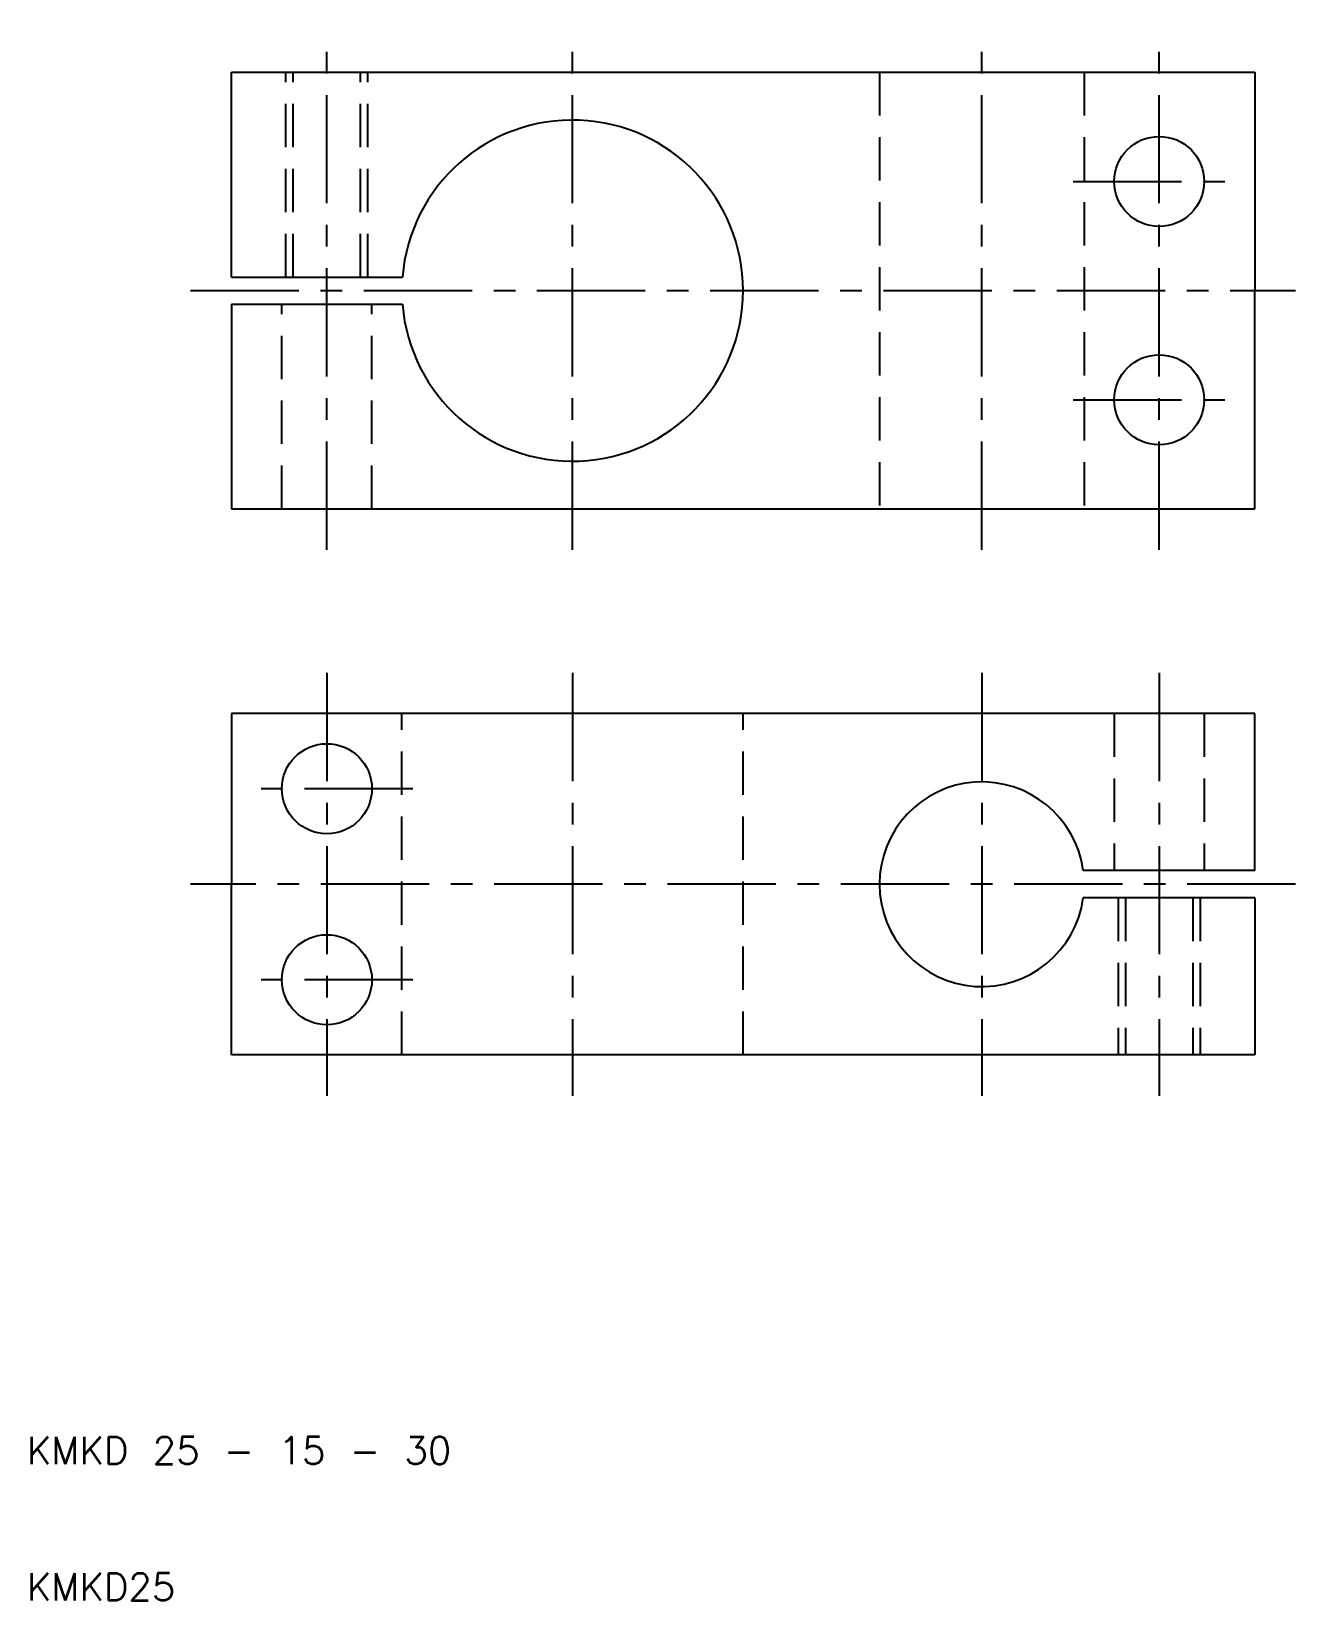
# Model space of a CAD drawing. Extents: x 10 to 103, y 10 to 125.
import ezdxf

# ---------------------------------------------------------------- set-up
doc = ezdxf.new("R2010")
doc.units = 0
doc.header["$LTSCALE"] = 0.25
doc.linetypes.add('CENTER', pattern=[50.8, 31.75, -6.35, 6.35, -6.35])
doc.linetypes.add('DASHED', pattern=[19.05, 12.7, -6.35])
doc.layers.get('0').update_dxf_attribs({"linetype": 'CONTINUOUS'})
doc.layers.add('CENTER', color=1, linetype='CENTER')
doc.styles.get("Standard").update_dxf_attribs({"font": 'txt.shx', "bigfont": 'extfont.shx'})

msp = doc.modelspace()

# ---------------------------------------------------------------- linework, layer by layer
for p, q in [((25, 122), (100, 122)), ((25, 107), (25, 122)), ((100, 122), (100, 106)), ((25, 107), (37.54, 107)), ((100, 90), (100, 106)), ((25, 105), (25, 90)), ((25, 105), (37.54, 105)), ((25, 90), (100, 90)), ((100, 75), (25, 75)), ((25, 75), (25, 62.5)), ((100, 63.5), (100, 75)), ((100, 63.5), (87.433, 63.5)), ((25, 50), (25, 62.5)), ((100, 61.5), (87.433, 61.5)), ((100, 61.5), (100, 50)), ((100, 50), (25, 50))]:
    msp.add_line(p, q)
at = {"color": 3, "linetype": 'DASHED'}
for p, q in [((29, 107), (29, 122)), ((29.541, 107), (29.541, 122)), ((34.459, 107), (34.459, 122)), ((35, 107), (35, 122)), ((72.5, 122), (72.5, 90)), ((87.5, 122), (87.5, 90)), ((28.7, 90), (28.7, 105)), ((35.3, 90), (35.3, 105)), ((37.5, 50), (37.5, 75)), ((62.5, 50), (62.5, 75)), ((89.7, 75), (89.7, 63.5)), ((96.3, 75), (96.3, 63.5)), ((90, 61.5), (90, 50)), ((90.541, 61.5), (90.541, 50)), ((95.459, 61.5), (95.459, 50)), ((96, 61.5), (96, 50))]:
    msp.add_line(p, q, dxfattribs=at)
for centre in [(93, 114), (93, 98), (32, 69.5), (32, 55.5)]:
    msp.add_circle(centre, 3.3)
for centre, radius, start, end in [((50, 106), 12.5, 184.58857, 175.41143), ((80, 62.5), 7.5, 7.66226, 352.33774)]:
    msp.add_arc(centre, radius, start, end)
at = {"layer": 'CENTER', "color": 1, "linetype": 'CENTER'}
for p, q in [((32, 87), (32, 125)), ((50, 87), (50, 125)), ((80, 87), (80, 125)), ((93, 87), (93, 125)), ((86.7, 114), (99.3, 114)), ((22, 106), (103, 106)), ((86.7, 98), (99.3, 98)), ((32, 78), (32, 47)), ((50, 78), (50, 47)), ((80, 78), (80, 47)), ((93, 78), (93, 47)), ((38.3, 69.5), (25.7, 69.5)), ((103, 62.5), (22, 62.5)), ((38.3, 55.5), (25.7, 55.5))]:
    msp.add_line(p, q, dxfattribs=at)

# ---------------------------------------------------------------- texts
for s, p in [('KMKD 25 - 15 - 30', (10, 20)), ('KMKD25', (10, 10))]:
    msp.add_text(s, height=2).set_placement(p)

doc.saveas('drawing.dxf')
